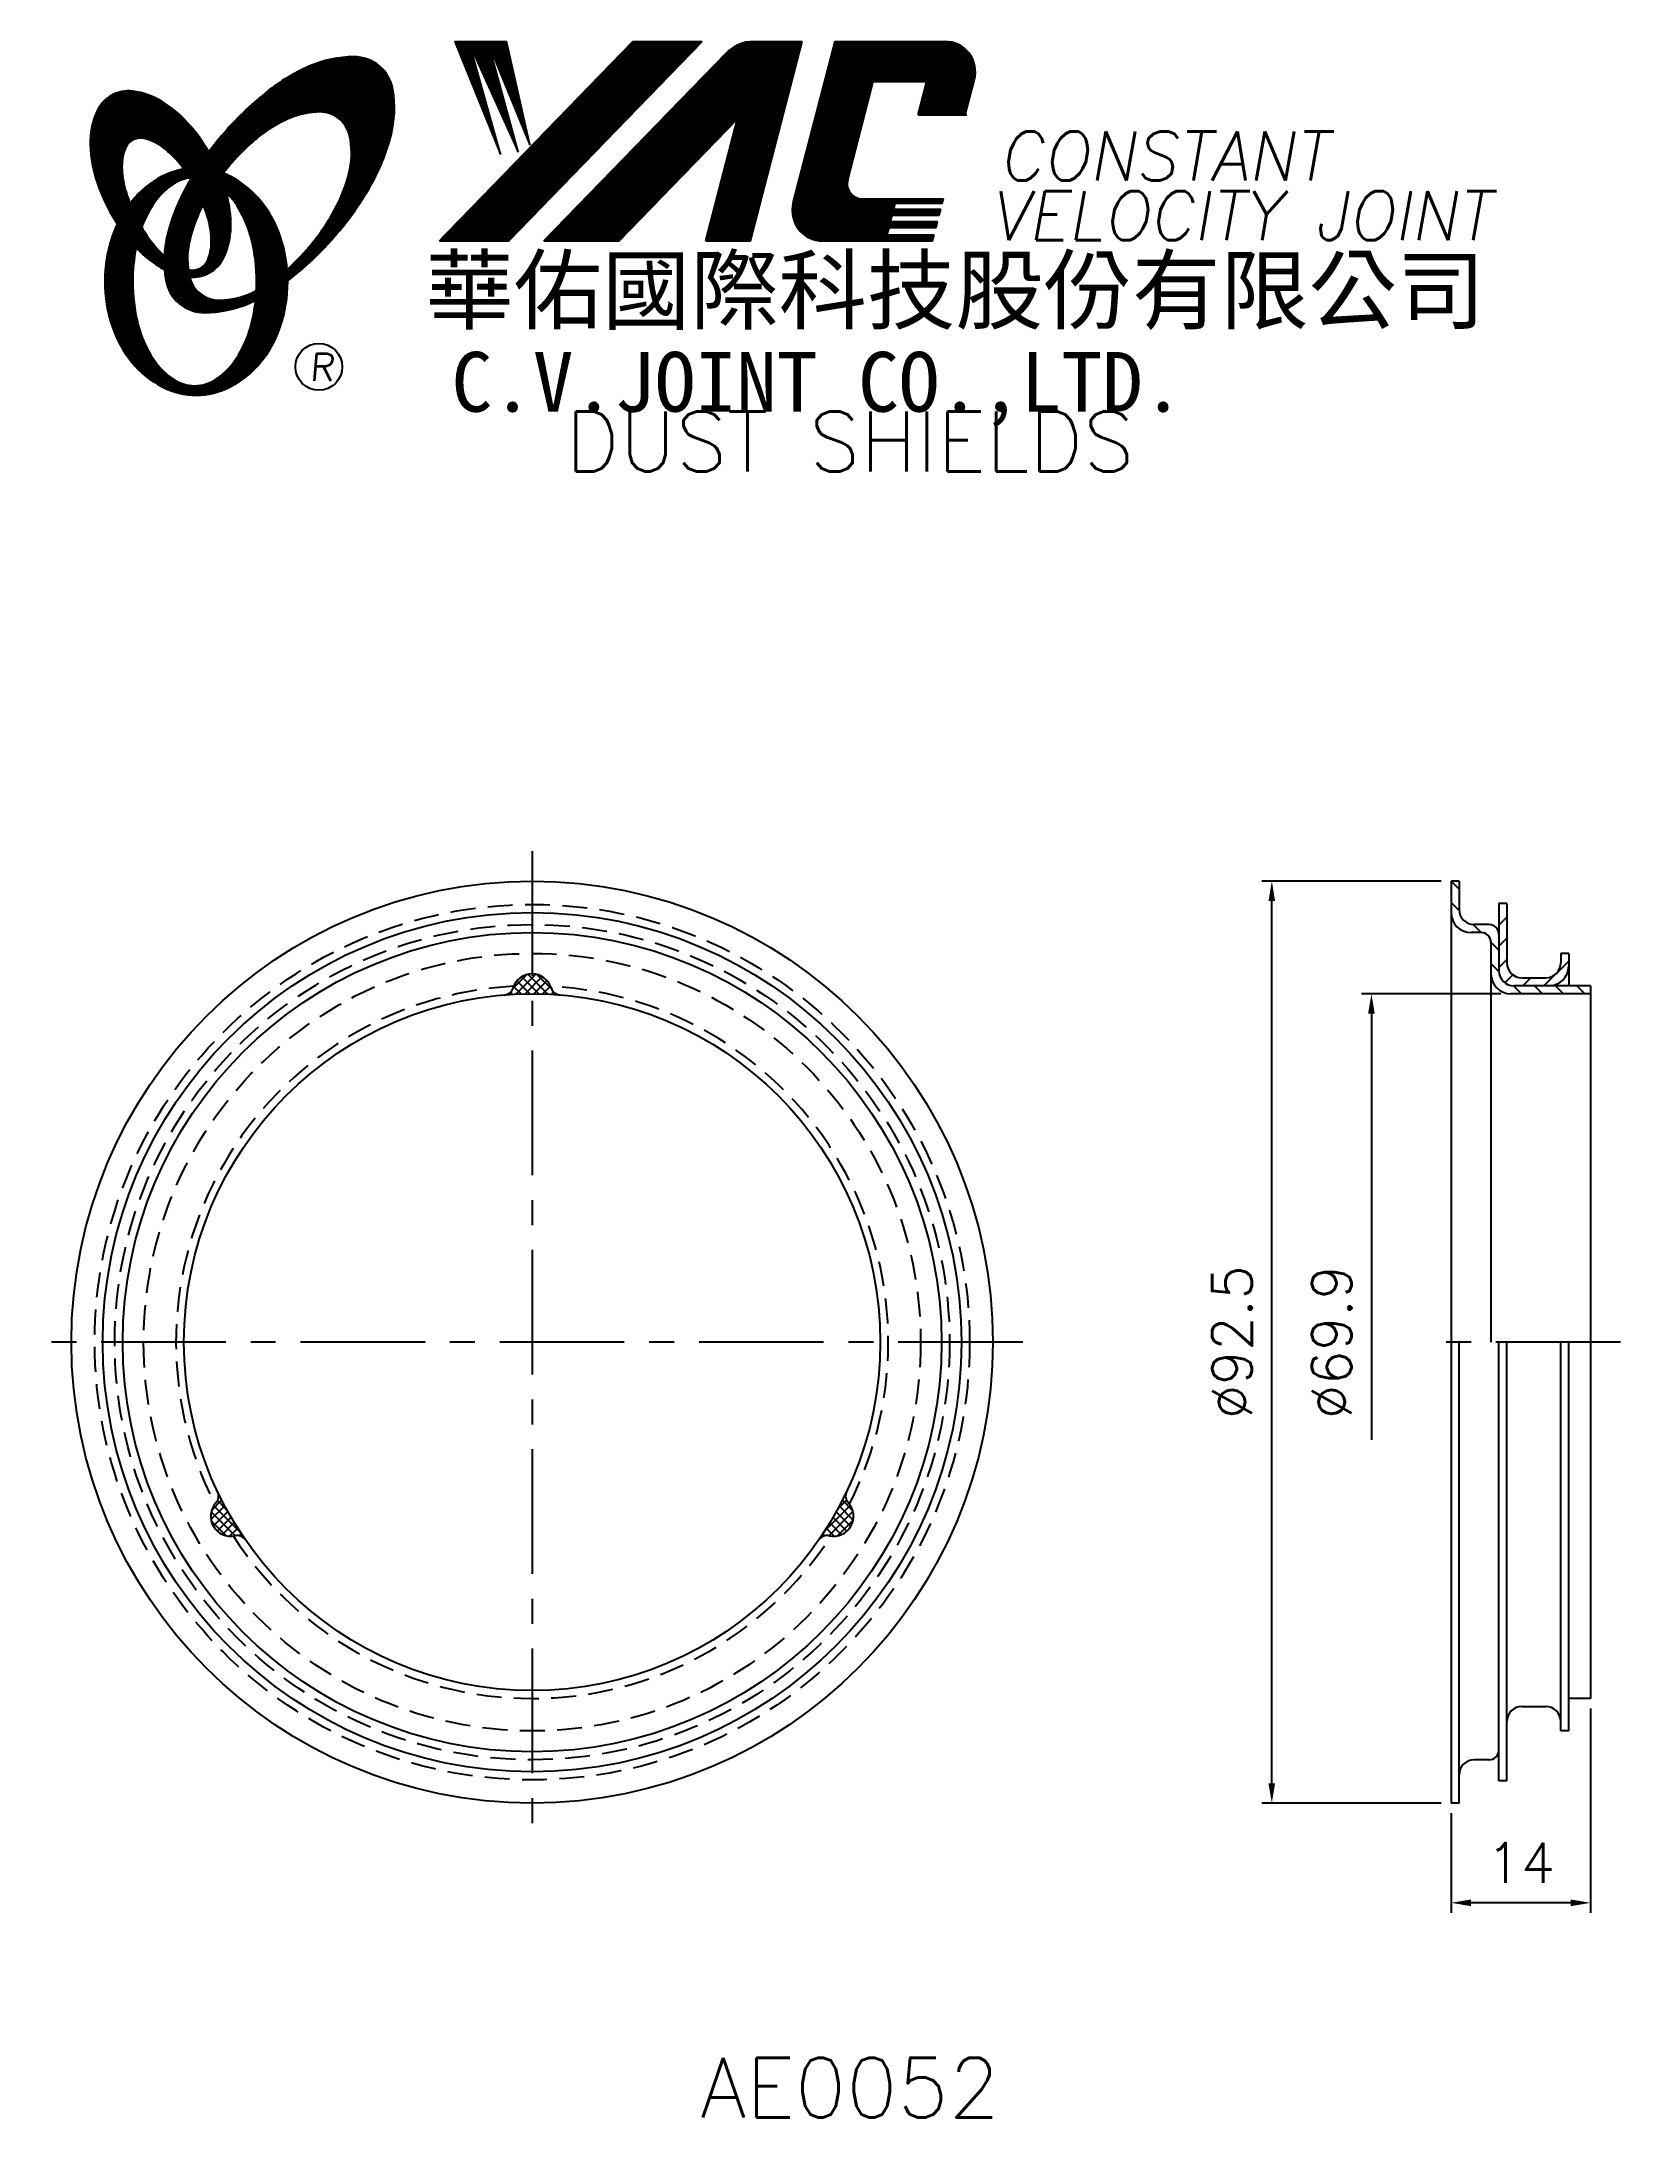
# Model space of a CAD drawing. Extents: x 73 to 232, y -3 to 205.
import ezdxf
from ezdxf.enums import TextEntityAlignment as Align

# ---------------------------------------------------------------- set-up
doc = ezdxf.new("R2010")
doc.units = 0
doc.header["$LTSCALE"] = 10
doc.header["$MEASUREMENT"] = 0
doc.linetypes.add('CENTER', pattern=[2, 1.25, -0.25, 0.25, -0.25])
doc.linetypes.add('HIDDEN', pattern=[0.375, 0.25, -0.125])
doc.layers.get('0').update_dxf_attribs({"linetype": 'CONTINUOUS'})
doc.layers.get('DEFPOINTS').update_dxf_attribs({"linetype": 'CONTINUOUS'})
doc.layers.add('3', color=2, linetype='CENTER')
doc.layers.add('4', color=4, linetype='CONTINUOUS')
doc.styles.add('CHINA', font='KAIU.TTF')
doc.styles.add('ITALICC', font='simplex.shx')
doc.dimstyles.new('STANDARD$0', dxfattribs={"dimtxt": 4, "dimasz": 2, "dimexe": 1, "dimexo": 1, "dimgap": 2, "dimtad": 1, "dimdec": 4, "dimzin": 10, "dimtxsty": 'ITALICC', "dimcen": 2, "dimclrd": 5, "dimclre": 5, "dimclrt": 18, "dimaunit": 1, "dimazin": 3, "dimtp": 0.1, "dimtfac": 0.7, "dimtdec": 4, "dimtmove": 0, "dimatfit": 3, "dimtolj": 1, "dimtzin": 10})
pattern_1 = [(45, (-21.043019, -2.059983), (-0.00883883476, 0.00883883476), [])]
pattern_2 = [(45, (147.547526, -38.364393), (-0.00727476112, 0.00727476112), [])]

# ---------------------------------------------------------------- blocks, each defined once
blk = doc.blocks.new('*D14')
at = {"color": 5, "linetype": 'BYBLOCK'}
for p, q in [((219.6, 109.83), (205.6, 109.83)), ((206.6, 107.83), (206.6, 65.07))]:
    blk.add_line(p, q, dxfattribs=at)
blk.add_solid([(206.26, 107.83), (206.93, 107.83), (206.6, 109.83)], dxfattribs=at)
at = {"layer": 'DEFPOINTS', "color": 0, "linetype": 'BYBLOCK'}
for p in [(206.6, 109.83), (220.6, 109.83), (214.6, 39.93)]:
    blk.add_point(p, dxfattribs=at)
at = {"color": 18, "linetype": 'BYBLOCK', "insert": (202.6, 74.88), "char_height": 4, "attachment_point": 5, "rotation": 90, "style": 'ITALICC'}
blk.add_mtext('\\A1;∅69.9', dxfattribs=at)
blk = doc.blocks.new('*D15')
at = {"color": 5, "linetype": 'BYBLOCK'}
for p, q in [((213.6, 121.13), (195.6, 121.13)), ((196.6, 30.63), (196.6, 119.13)), ((213.6, 28.63), (195.6, 28.63))]:
    blk.add_line(p, q, dxfattribs=at)
for points in [[(196.26, 119.13), (196.93, 119.13), (196.6, 121.13)], [(196.26, 30.63), (196.93, 30.63), (196.6, 28.63)]]:
    blk.add_solid(points, dxfattribs=at)
at = {"layer": 'DEFPOINTS', "color": 0, "linetype": 'BYBLOCK'}
for p in [(196.6, 121.13), (214.6, 121.13), (214.6, 28.63)]:
    blk.add_point(p, dxfattribs=at)
at = {"color": 18, "linetype": 'BYBLOCK', "insert": (192.6, 74.88), "char_height": 4, "attachment_point": 5, "rotation": 90, "style": 'ITALICC'}
blk.add_mtext('\\A1;∅92.5', dxfattribs=at)
blk = doc.blocks.new('*D16')
at = {"color": 5, "linetype": 'BYBLOCK'}
for p, q in [((228.6, 38.13), (228.6, 17.63)), ((214.6, 27.63), (214.6, 17.63)), ((226.6, 18.63), (216.6, 18.63))]:
    blk.add_line(p, q, dxfattribs=at)
for points in [[(216.6, 18.96), (216.6, 18.29), (214.6, 18.63)], [(226.6, 18.96), (226.6, 18.29), (228.6, 18.63)]]:
    blk.add_solid(points, dxfattribs=at)
at = {"layer": 'DEFPOINTS', "color": 0, "linetype": 'BYBLOCK'}
for p in [(228.6, 39.13), (214.6, 28.63), (214.6, 18.63)]:
    blk.add_point(p, dxfattribs=at)
at = {"color": 18, "linetype": 'BYBLOCK', "insert": (221.6, 22.63), "char_height": 4, "attachment_point": 5, "style": 'ITALICC'}
blk.add_mtext('\\A1;14', dxfattribs=at)

msp = doc.modelspace()

# ---------------------------------------------------------------- hatches: boundary and pattern name
at = {"layer": '4', "linetype": 'CONTINUOUS'}
h = msp.add_hatch(dxfattribs=at)
h.set_pattern_fill('ANSI31', color=5, scale=0.1, style=0)
h.set_pattern_definition(pattern_1)
h.paths.add_polyline_path([(139.41569, 205.371), (132.45838, 205.371), (113.04177, 185.36724), (119.99908, 185.36724)])
h.paths.add_polyline_path([(142.96258, 197.60543), (139.7822, 185.36724), (144.26319, 185.36724), (149.46162, 205.371), (144.5649, 205.371, 0.202785967), (141.83082, 204.21458), (123.53669, 185.36724), (131.08361, 185.36724)])
h.paths.add_polyline_path([(156.58968, 201.37258), (161.9834, 201.37258), (161.11438, 198.02857), (165.8312, 198.02857), (166.74792, 201.55613, 0.490800957), (163.79772, 205.371), (152.76341, 205.371), (148.55635, 189.18211, 0.490800957), (151.50655, 185.36724), (162.54087, 185.36724), (162.69531, 185.96155), (157.97849, 185.96155), (158.17186, 186.70564), (162.88868, 186.70564), (163.04724, 187.31577), (158.33042, 187.31577), (158.49166, 187.93624), (163.20848, 187.93624), (163.36466, 188.53723), (158.64784, 188.53723), (158.80465, 189.14061), (163.52147, 189.14061), (163.6382, 189.58981), (155.49845, 189.58981, -0.490800957), (154.02335, 191.49724)])
h = msp.add_hatch(dxfattribs=at)
h.set_pattern_fill('ANSI31', color=1, scale=0.1, style=0)
h.set_pattern_definition(pattern_1)
h.paths.add_polyline_path([(119.77375, 205.371), (114.59642, 205.371), (119.16718, 194.06726), (116.10125, 205.02524), (120.93599, 194.30292), (117.98798, 205.02524), (122.1152, 195.00989)])
h = msp.add_hatch(dxfattribs=at)
h.set_pattern_fill('ANSI31', color=5, scale=0.082305, style=0)
h.set_pattern_definition([(45, (-21.043019, -2.059983), (-0.00727476112, 0.00727476112), [])])
h.paths.add_polyline_path([(100.99245, 198.30852, -0.172879177), (102.93393, 197.64995, -0.172879177), (104.02122, 195.9119, -0.104527385), (104.049, 192.58371, -0.065680101), (102.87947, 189.18176, -0.051823203), (100.43905, 185.33937, -0.044272532), (97.76408, 182.51303, -0.020203161), (97.81766, 181.37511, 0.006517006), (98.22221, 181.68719, 0.049863361), (102.77564, 186.10025, 0.049863361), (106.36527, 191.32742, 0.063682799), (108.18632, 195.95476, 0.103597411), (108.37562, 200.53874, 0.177892575), (107.02701, 202.90901, 0.177892575), (104.46462, 203.84234, 0.103597411), (99.97682, 202.88929, 0.063682799), (95.71908, 200.32022, 0.049863361), (91.16565, 195.90716, 0.016070017), (89.89495, 194.30085, -0.007061632), (90.14223, 193.86381, -0.031648676), (91.09482, 191.82724, -0.008069351), (91.52673, 192.39155, -0.051823203), (94.7051, 195.65, -0.065680101), (97.74703, 197.57036, -0.104527385)])
h.paths.add_polyline_path([(87.91678, 185.1472, -0.065680101), (89.08631, 188.54916, -0.006063428), (89.33025, 189.02417, 0.027613469), (88.60342, 190.61224, 0.017011252), (88.07, 191.54722, 0.007829282), (87.57601, 190.67999, 0.063682799), (85.75497, 186.05265, 0.103597411), (85.56567, 181.46867, 0.177892575), (86.91428, 179.0984, 0.177892575), (89.47667, 178.16507, 0.103597411), (93.96447, 179.11812, 0.008811776), (94.59144, 179.40819, 0.013922709), (94.66876, 180.378, -0.009086703), (94.21875, 180.16056, -0.104527385), (90.97333, 179.42239, -0.172879177), (89.03185, 180.08096, -0.172879177), (87.94456, 181.81901, -0.104527385)])
h = msp.add_hatch(dxfattribs=at)
h.set_pattern_fill('ANSI31', color=3, scale=0.082305, style=0)
h.set_pattern_definition(pattern_2)
h.paths.add_polyline_path([(85.19595, 199.35936, 0.106488277), (82.25407, 200.39793, 0.158297415), (80.16387, 200.00289, 0.158297415), (78.70454, 198.4552, 0.106488277), (77.99372, 195.41743, 0.071723199), (78.41177, 192.10447, 0.058080454), (79.95675, 188.28909, 0.058080454), (82.3378, 184.9313, 0.071723199), (84.90304, 182.79354, 0.020895977), (85.44323, 182.49155, -0.030777155), (85.42732, 183.86777, -0.042059526), (84.33096, 185.03053, -0.04691039), (82.7118, 187.51168, -0.04691039), (81.58352, 190.25117, -0.060581117), (81.18142, 192.51324, -0.10187153), (81.49304, 194.60144, -0.185892489), (82.27313, 195.49308, -0.185892489), (83.44977, 195.6312, -0.10187153), (85.34742, 194.70566, -0.060581117), (86.98425, 193.09339, -0.04691039), (88.60342, 190.61224, -0.04691039), (89.7317, 187.87276, -0.060581117), (90.1338, 185.61069, -0.10187153), (89.82218, 183.52249, -0.185892489), (89.04209, 182.63085, -0.185892489), (87.86545, 182.49273, -0.002013383), (87.82465, 182.50335, 0.021593804), (87.94456, 181.81901, 0.006477741), (87.96256, 181.74198, 0.14950097), (89.93512, 182.15001, 0.158297415), (91.39445, 183.6977, 0.106488277), (92.10526, 186.73547, 0.071723199), (91.68722, 190.04843, 0.058080454), (90.14223, 193.86381, 0.058080454), (87.76119, 197.22161, 0.071723199)])
h = msp.add_hatch(dxfattribs=at)
h.set_pattern_fill('ANSI31', color=1, scale=0.082305, style=0)
h.set_pattern_definition(pattern_2)
h.paths.add_polyline_path([(86.28957, 191.03591, -0.120168026), (87.98136, 191.6893, 0.016865385), (87.3816, 192.57204, 0.076648372), (85.22538, 191.85312, 0.104809576), (82.14092, 189.34002, 0.005838257), (81.97398, 189.12782, 0.028089978), (82.7118, 187.51168, 0.014237292), (83.15393, 186.72664, -0.045767751), (84.07911, 188.66348, -0.106890197)])
h.paths.add_polyline_path([(82.2582, 181.28129, -0.048711043), (82.58831, 184.66163, -0.007865741), (82.3378, 184.9313, -0.037695478), (80.70193, 187.05005, 0.03042545), (80.1766, 185.74608, 0.080710289), (79.45116, 181.28129, 0.080710289), (80.1766, 176.8165, 0.089265679), (82.14092, 173.22256, 0.104809576), (85.22538, 170.70946, 0.11926607), (88.63457, 169.88452, 0.11926607), (92.04376, 170.70946, 0.104809576), (95.12822, 173.22256, 0.089265679), (97.09254, 176.8165, 0.080710289), (97.81797, 181.28129, 0.080710289), (97.09254, 185.74608, 0.089265679), (95.12822, 189.34002, 0.104809576), (92.04376, 191.85312, 0.025513357), (91.35053, 192.16587, 0.004818181), (91.09482, 191.82724, -0.023722145), (91.63604, 190.23049, -0.065307489), (92.87122, 188.66348, -0.073950765), (94.18367, 185.46575, -0.060532391), (94.69212, 181.28129, -0.060532391), (94.18367, 177.09683, -0.073950765), (92.87122, 173.8991, -0.106890197), (90.66076, 171.52667, -0.153118262), (88.47516, 170.84129, -0.153118262), (86.28957, 171.52667, -0.106890197), (84.07911, 173.8991, -0.073950765), (82.76666, 177.09683, -0.060532391)])
h = msp.add_hatch(dxfattribs=at)
h.set_pattern_fill('ANSI31', color=5, scale=12, angle=90, style=0)
h.set_pattern_definition([(135, (-27.9375, 0.9041), (-1.06066, -1.06066), [])])
h.paths.add_polyline_path([(228.59816, 110.62691), (220.89816, 110.62691, -0.414213562), (219.39816, 112.12691), (219.39816, 115.77691, 0.414213562), (218.39816, 116.77691), (216.89816, 116.77691, -0.414213562), (215.39816, 118.27691), (215.39816, 121.12691), (214.59816, 121.12691), (214.59816, 117.97691, 0.414213562), (216.59816, 115.97691), (217.59816, 115.97691, -0.414213562), (218.59816, 114.97691), (218.59816, 111.82691, 0.414213562), (220.59816, 109.82691), (228.59816, 109.82691)])
h = msp.add_hatch(dxfattribs=at)
h.set_pattern_fill('ANSI31', color=5, scale=12, style=0)
h.set_pattern_definition([(45, (-27.9375, 0.9041), (-1.06066, 1.06066), [])])
h.paths.add_polyline_path([(220.19816, 118.87691), (219.39816, 118.87691), (219.39816, 112.62691), (219.39816, 112.12691, 0.414213562), (220.89816, 110.62691), (224.39816, 110.62691, 0.414213562), (226.39816, 112.62691), (226.39816, 113.87691), (225.59816, 113.87691), (225.59816, 112.92691, -0.414213562), (224.09816, 111.42691), (221.69816, 111.42691, -0.414213562), (220.19816, 112.92691)])
h = msp.add_hatch(dxfattribs=at)
h.set_pattern_fill('ANSI37', color=5, scale=5, style=0)
h.set_pattern_definition([(45, (-27.9375, 0.9041), (-0.4419417, 0.4419417), []), (135, (-27.9375, 0.9041), (-0.4419417, -0.4419417), [])])
h.paths.add_polyline_path([(154.08261, 58.76227, -0.306910184), (153.91294, 59.87133, -0.039937375), (151.12577, 55.0438, -0.306910184), (152.17107, 55.45139, 0.737549033)])
h.paths.add_polyline_path([(92.52526, 55.45139, -0.306910184), (93.57057, 55.0438, -0.039937375), (90.78339, 59.87133, -0.306910184), (90.61373, 58.76227, 0.737549033)])
h.paths.add_polyline_path([(122.34817, 109.82691), (122.34817, 111.82691, 0.32888572), (120.43663, 110.41706, -0.306910184), (119.56099, 109.7156, -0.019960732)])
h.paths.add_polyline_path([(125.13534, 109.7156, -0.306910184), (124.2597, 110.41706, 0.32888572), (122.34817, 111.82691), (122.34817, 109.82691, -0.019960732)])

# ---------------------------------------------------------------- linework, layer by layer
at = {"layer": '3', "color": 5, "linetype": 'CENTER'}
msp.add_line((231.59816, 74.87691), (211.59816, 74.87691), dxfattribs=at)
at = {"layer": '4', "color": 5, "linetype": 'CONTINUOUS'}
for p, q in [((113.04177, 185.36724), (132.45838, 205.371)), ((119.99908, 185.36724), (139.41569, 205.371)), ((123.53669, 185.36724), (141.83082, 204.21458)), ((132.45838, 205.371), (139.41569, 205.371)), ((144.26319, 185.36724), (149.46162, 205.371)), ((144.5649, 205.371), (149.46162, 205.371)), ((148.55635, 189.18211), (152.76341, 205.371)), ((152.76341, 205.371), (163.79772, 205.371)), ((154.02335, 191.49724), (156.58968, 201.37258)), ((156.58968, 201.37258), (161.9834, 201.37258)), ((161.11438, 198.02857), (161.9834, 201.37258)), ((165.8312, 198.02857), (166.74792, 201.55613)), ((161.11438, 198.02857), (165.98164, 198.02857)), ((131.08361, 185.36724), (142.96258, 197.60543)), ((139.7822, 185.36724), (142.96258, 197.60543)), ((155.49845, 189.58981), (163.6382, 189.58981)), ((163.52147, 189.14061), (163.6382, 189.58981)), ((158.33042, 187.31577), (158.49166, 187.93624)), ((158.49166, 187.93624), (163.20848, 187.93624)), ((158.64784, 188.53723), (158.80465, 189.14061)), ((158.64784, 188.53723), (163.36466, 188.53723)), ((158.80465, 189.14061), (163.52147, 189.14061)), ((163.20848, 187.93624), (163.36466, 188.53723)), ((157.97849, 185.96155), (158.17186, 186.70564)), ((157.97849, 185.96155), (162.69531, 185.96155)), ((158.17186, 186.70564), (162.88868, 186.70564)), ((158.33042, 187.31577), (163.04724, 187.31577)), ((162.54087, 185.36724), (162.69531, 185.96155)), ((162.88868, 186.70564), (163.04724, 187.31577)), ((113.04177, 185.36724), (119.99908, 185.36724)), ((123.53669, 185.36724), (131.08361, 185.36724)), ((139.7822, 185.36724), (144.26319, 185.36724)), ((151.50655, 185.36724), (162.54087, 185.36724))]:
    msp.add_line(p, q, dxfattribs=at)
at = {"layer": '4', "color": 1, "linetype": 'CONTINUOUS'}
for p, q in [((114.59642, 205.371), (119.16718, 194.06726)), ((114.59642, 205.371), (119.77375, 205.371)), ((119.16718, 194.06726), (116.10125, 205.02524)), ((116.10125, 205.02524), (120.93599, 194.30292)), ((120.93599, 194.30292), (117.98798, 205.02524)), ((117.98798, 205.02524), (122.1152, 195.00989)), ((122.1152, 195.00989), (119.77375, 205.371))]:
    msp.add_line(p, q, dxfattribs=at)
at = {"layer": '4', "color": 5, "linetype": 'CENTER'}
for p, q in [((122.34817, 124.12691), (122.34817, 25.62691)), ((171.59817, 74.87691), (73.09817, 74.87691))]:
    msp.add_line(p, q, dxfattribs=at)
at = {"layer": '4', "color": 7, "linetype": 'CONTINUOUS'}
for p, q in [((214.59816, 121.12691), (214.59816, 28.62691)), ((215.39816, 121.12691), (214.59816, 121.12691)), ((215.39816, 121.12691), (215.39816, 118.27691)), ((219.39816, 118.87691), (219.39816, 112.12691)), ((220.19816, 118.87691), (219.39816, 118.87691)), ((220.19816, 118.87691), (220.19816, 112.92691)), ((218.39816, 116.77691), (216.89816, 116.77691)), ((217.59816, 115.97691), (216.59816, 115.97691)), ((218.59816, 114.97691), (218.59816, 74.87691)), ((225.59816, 113.87691), (225.59816, 112.92691)), ((226.39816, 113.87691), (225.59816, 113.87691)), ((226.39816, 113.87691), (226.39816, 110.62691)), ((228.59816, 110.62691), (220.89816, 110.62691)), ((221.69816, 111.42691), (224.09816, 111.42691)), ((228.59816, 110.62691), (228.59816, 39.12691)), ((228.59816, 109.82691), (220.59816, 109.82691)), ((215.39816, 28.62691), (215.39816, 74.87691)), ((219.39816, 30.87691), (219.39816, 74.87691)), ((220.19816, 30.87691), (220.19816, 74.87691)), ((225.59816, 35.87691), (225.59816, 74.87691)), ((226.39816, 35.87691), (226.39816, 74.87691)), ((219.39816, 33.97691), (219.39816, 37.62691)), ((221.69816, 38.32691), (224.09816, 38.32691)), ((228.59816, 39.12691), (226.39816, 39.12691)), ((226.39816, 35.87691), (225.59816, 35.87691)), ((218.39816, 32.97691), (216.89816, 32.97691)), ((220.19816, 30.87691), (219.39816, 30.87691)), ((215.39816, 28.62691), (214.59816, 28.62691))]:
    msp.add_line(p, q, dxfattribs=at)
at = {"layer": '4', "color": 5, "linetype": 'CONTINUOUS'}
for points in [[(97.81766, 181.37511, 0.006517006), (98.22221, 181.68719, 0.049863361), (102.77564, 186.10025, 0.049863361), (106.36527, 191.32742, 0.063682799), (108.18632, 195.95476, 0.103597411), (108.37562, 200.53874, 0.177892575), (107.02701, 202.90901, 0.177892575), (104.46462, 203.84234, 0.103597411), (99.97682, 202.88929, 0.063682799), (95.71908, 200.32022, 0.049863361), (91.16565, 195.90716, 0.016070017), (89.89495, 194.30085)], [(97.76408, 182.51303, 0.044272532), (100.43905, 185.33937, 0.051823203), (102.87947, 189.18176, 0.065680101), (104.049, 192.58371, 0.104527385), (104.02122, 195.9119, 0.172879177), (102.93393, 197.64995, 0.172879177), (100.99245, 198.30852, 0.104527385), (97.74703, 197.57036, 0.065680101), (94.7051, 195.65, 0.051823203), (91.52673, 192.39155, 0.008069351), (91.09482, 191.82724)], [(88.07, 191.54722, 0.007829282), (87.57601, 190.67999, 0.063682799), (85.75497, 186.05265, 0.103597411), (85.56567, 181.46867, 0.177892575), (86.91428, 179.0984, 0.177892575), (89.47667, 178.16507, 0.103597411), (93.96447, 179.11812, 0.008811776), (94.59144, 179.40819, 0.008811776)], [(89.33025, 189.02417, 0.006063428), (89.08631, 188.54916, 0.065680101), (87.91678, 185.1472, 0.104527385), (87.94456, 181.81901, 0.172879177), (89.03185, 180.08096, 0.172879177), (90.97333, 179.42239, 0.104527385), (94.21875, 180.16056, 0.009086703), (94.66876, 180.378, 0.009086703)]]:
    msp.add_lwpolyline(points, format="xyb", dxfattribs=at)
at = {"layer": '4', "color": 3, "linetype": 'CONTINUOUS'}
for points in [[(87.96256, 181.74198, 0.14950097), (89.93512, 182.15001, 0.158297415), (91.39445, 183.6977, 0.106488277), (92.10526, 186.73547, 0.071723199), (91.68722, 190.04843, 0.058080454), (90.14223, 193.86381, 0.058080454), (87.76119, 197.22161, 0.071723199), (85.19595, 199.35936, 0.106488277), (82.25407, 200.39793, 0.158297415), (80.16387, 200.00289, 0.158297415), (78.70454, 198.4552, 0.106488277), (77.99372, 195.41743, 0.071723199), (78.41177, 192.10447, 0.058080454), (79.95675, 188.28909, 0.058080454), (82.3378, 184.9313, 0.071723199), (84.90304, 182.79354, 0.020895977), (85.44323, 182.49155, 0.020895977)], [(87.82465, 182.50335, 0.002013383), (87.86545, 182.49273, 0.185892489), (89.04209, 182.63085, 0.185892489), (89.82218, 183.52249, 0.10187153), (90.1338, 185.61069, 0.060581117), (89.7317, 187.87276, 0.04691039), (88.60342, 190.61224, 0.04691039), (86.98425, 193.09339, 0.060581117), (85.34742, 194.70566, 0.10187153), (83.44977, 195.6312, 0.185892489), (82.27313, 195.49308, 0.185892489), (81.49304, 194.60144, 0.10187153), (81.18142, 192.51324, 0.060581117), (81.58352, 190.25117, 0.04691039), (82.7118, 187.51168, 0.04691039), (84.33096, 185.03053, 0.042059526), (85.42732, 183.86777, 0.042059526)]]:
    msp.add_lwpolyline(points, format="xyb", dxfattribs=at)
at = {"layer": '4', "color": 1, "linetype": 'CONTINUOUS'}
for points in [[(80.70193, 187.05005, 0.03042545), (80.1766, 185.74608, 0.080710289), (79.45116, 181.28129, 0.080710289), (80.1766, 176.8165, 0.089265679), (82.14092, 173.22256, 0.104809576), (85.22538, 170.70946, 0.11926607), (88.63457, 169.88452, 0.11926607), (92.04376, 170.70946, 0.104809576), (95.12822, 173.22256, 0.089265679), (97.09254, 176.8165, 0.080710289), (97.81797, 181.28129, 0.080710289), (97.09254, 185.74608, 0.089265679), (95.12822, 189.34002, 0.104809576), (92.04376, 191.85312, 0.025513357), (91.35053, 192.16587, 0.025513357)], [(87.3816, 192.57204, 0.076648372), (85.22538, 191.85312, 0.104809576), (82.14092, 189.34002, 0.005838257), (81.97398, 189.12782, 0.005838257)], [(87.98136, 191.6893, 0.120168026), (86.28957, 191.03591, 0.106890197), (84.07911, 188.66348, 0.045767751), (83.15393, 186.72664, 0.045767751)], [(82.58831, 184.66163, 0.048711043), (82.2582, 181.28129, 0.060532391), (82.76666, 177.09683, 0.073950765), (84.07911, 173.8991, 0.106890197), (86.28957, 171.52667, 0.153118262), (88.47516, 170.84129, 0.153118262), (90.66076, 171.52667, 0.106890197), (92.87122, 173.8991, 0.073950765), (94.18367, 177.09683, 0.060532391), (94.69212, 181.28129, 0.060532391), (94.18367, 185.46575, 0.073950765), (92.87122, 188.66348, 0.065307489), (91.63604, 190.23049)]]:
    msp.add_lwpolyline(points, format="xyb", dxfattribs=at)
at = {"layer": '4', "color": 5, "linetype": 'CONTINUOUS'}
msp.add_circle((100.93881, 172.73557), 2.35282, dxfattribs=at)
at = {"layer": '4', "color": 7, "linetype": 'CONTINUOUS'}
for radius in [46.25, 43.1, 41.1, 34.95]:
    msp.add_circle((122.34817, 74.87691), radius, dxfattribs=at)
at = {"layer": '4', "color": 5, "linetype": 'HIDDEN'}
for radius in [43.91253, 41.9, 39]:
    msp.add_circle((122.34817, 74.87691), radius, dxfattribs=at)
at = {"layer": '4', "color": 5, "linetype": 'CONTINUOUS'}
for centre, radius, start, end in [((144.5649, 201.56076), 3.81024, 90, 135.8533387), ((163.79772, 202.32281), 3.04819, 345.4326059, 90), ((155.49845, 191.1139), 1.5241, 165.4326059, 270), ((151.50655, 188.41543), 3.04819, 165.4326059, 270)]:
    msp.add_arc(centre, radius, start, end, dxfattribs=at)
at = {"layer": '4', "color": 7, "linetype": 'CONTINUOUS'}
for centre, radius, start, end in [((216.59816, 117.97691), 2, 180, 270), ((216.89816, 118.27691), 1.5, 180, 270), ((218.39816, 115.77691), 1, 0, 90), ((217.59816, 114.97691), 1, 0, 90), ((221.69816, 112.92691), 1.5, 180, 270), ((224.09816, 112.92691), 1.5, 270, 0), ((224.39816, 112.62691), 2, 270, 0), ((119.48124, 110.71241), 1, 274.5740553, 342.8211883), ((122.34817, 109.82611), 2.0008, 17.1788117, 162.8211883), ((125.21509, 110.71241), 1, 197.1788117, 265.4259447), ((220.59816, 111.82691), 2, 180, 270), ((220.89816, 112.12691), 1.5, 180, 270), ((92.08127, 57.40231), 2.0008, 137.1788117, 282.8211883), ((89.88025, 59.44199), 1, 317.1788117, 25.4259447), ((152.61506, 57.40231), 2.0008, 257.1788117, 42.8211883), ((154.81609, 59.44199), 1, 154.5740553, 222.8211883), ((92.74717, 54.47633), 1, 34.5740553, 102.8211883), ((151.94916, 54.47633), 1, 77.1788117, 145.4259447), ((221.69816, 36.82691), 1.5, 90, 180), ((224.09816, 36.82691), 1.5, 0, 90), ((218.39816, 33.97691), 1, 270, 0), ((216.89816, 31.47691), 1.5, 90, 180)]:
    msp.add_arc(centre, radius, start, end, dxfattribs=at)
at = {"layer": '4', "color": 5, "linetype": 'HIDDEN'}
for start, end in [(92.9724046, 207.0275954), (332.9724046, 87.0275954), (212.9724046, 327.0275954)]:
    msp.add_arc((122.34817, 74.87691), 35.75, start, end, dxfattribs=at)

# ---------------------------------------------------------------- texts
at = {"layer": '4', "color": 5, "linetype": 'CONTINUOUS', "style": 'ITALICC'}
for s, height, oblique, p in [('CONSTANT', 4.9, 10, (169.19058, 191.43771)), ('VELOCITY JOINT', 4.9, 10, (168.31236, 185.44232)), ('R', 2.75625, 5, (99.98012, 171.32597))]:
    msp.add_text(s, height=height, dxfattribs=dict(at, oblique=oblique)).set_placement(p)
at = {"layer": '4', "color": 7, "linetype": 'CONTINUOUS', "style": 'CHINA'}
for s, height, p in [('華佑國際科技股份有限公司', 6.5, (111.62841, 177.17739)), ('C.V.JOINT CO.,LTD.', 6, (114.25705, 168.23117))]:
    msp.add_text(s, height=height, dxfattribs=at).set_placement(p)
at = {"layer": '4', "color": 18, "linetype": 'CONTINUOUS', "style": 'ITALICC'}
for s, p in [('DUST SHIELDS', (154.25977, 162.23835)), ('AE0052', (154.25977, -2.90904))]:
    msp.add_text(s, height=6, dxfattribs=at).set_placement(p, align=Align.CENTER)

# ---------------------------------------------------------------- dimensions: what is measured, and where the dimension line sits
at = {"layer": '4', "color": 7, "linetype": 'CONTINUOUS'}
dim = msp.add_linear_dim(base=(196.59822, 121.12691), p1=(214.59816, 28.62691), p2=(214.59816, 121.12691), angle=90, text='%%C92.5', dimstyle='STANDARD$0', dxfattribs=at)
dim.commit()
dim.dimension.update_dxf_attribs({"geometry": '*D15', "text_midpoint": (192.59822, 74.87691)})
dim = msp.add_linear_dim(base=(206.5982, 109.82691), p1=(214.59816, 39.92691), p2=(220.59816, 109.82691), angle=90, text='%%C69.9', dimstyle='STANDARD$0', override={"dimcen": -2, "dimse1": 1, "dimsd1": 1}, dxfattribs=at)
dim.commit()
dim.dimension.update_dxf_attribs({"geometry": '*D14', "text_midpoint": (202.5982, 74.87691)})
dim = msp.add_linear_dim(base=(214.59816, 18.6269), p1=(228.59816, 39.12691), p2=(214.59816, 28.62691), text='14', dimstyle='STANDARD$0', dxfattribs=at)
dim.commit()
dim.dimension.update_dxf_attribs({"geometry": '*D16', "text_midpoint": (221.59816, 22.6269)})

doc.saveas('drawing.dxf')
